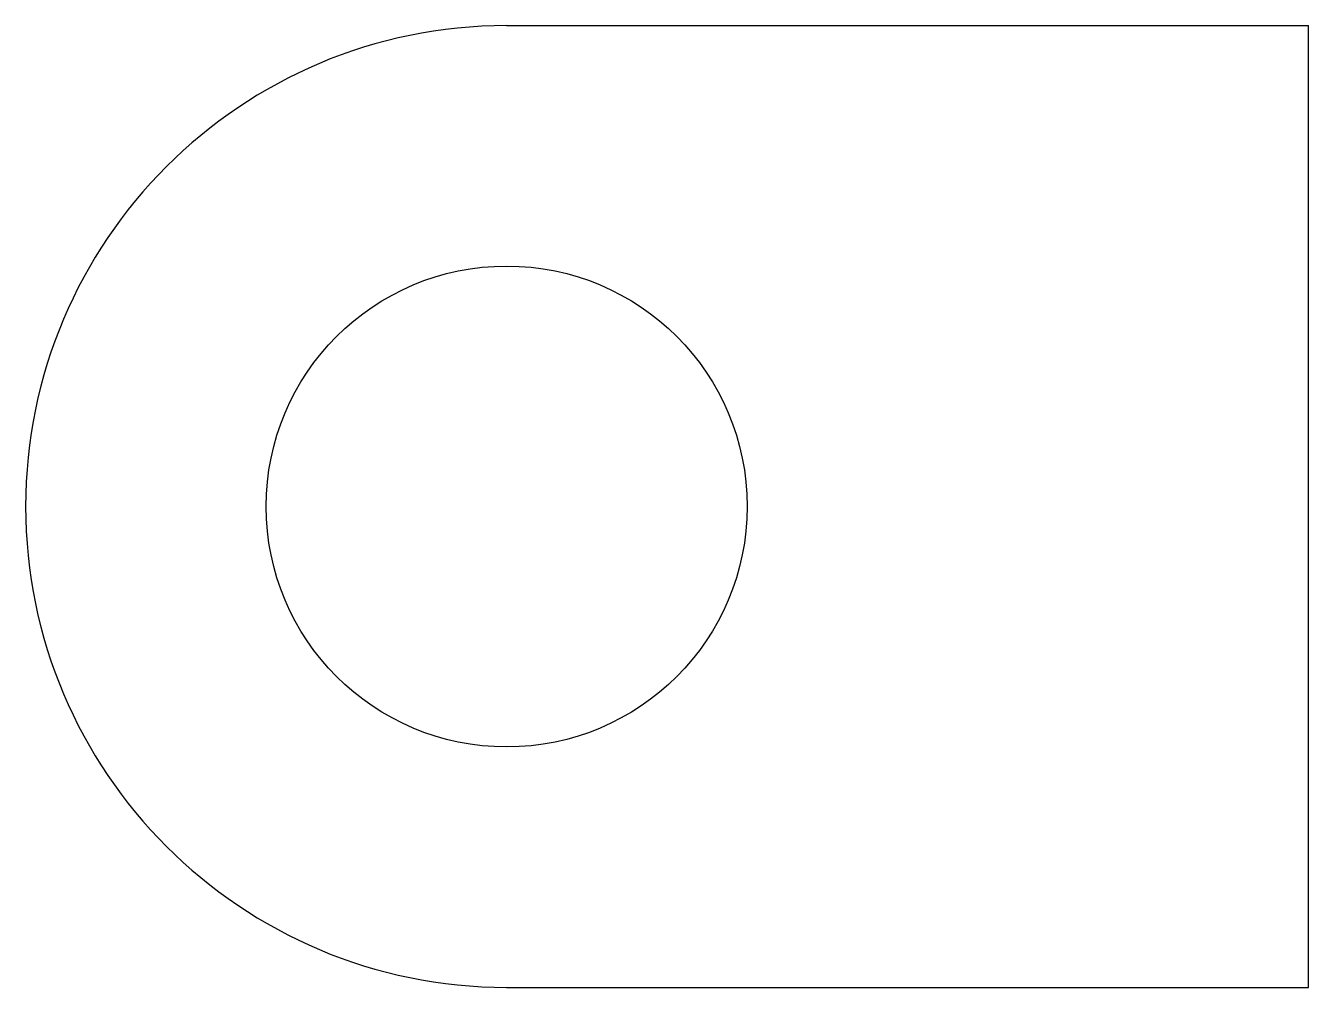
# Model space of a CAD drawing. Header units: inches. Extents: x 2 to 4, y 2 to 3.5.
import ezdxf

# ---------------------------------------------------------------- set-up
doc = ezdxf.new("R2010")
doc.units = ezdxf.units.IN
doc.header["$MEASUREMENT"] = 0
doc.layers.get('0').update_dxf_attribs({"linetype": 'CONTINUOUS'})

msp = doc.modelspace()

# ---------------------------------------------------------------- linework, layer by layer
for p, q in [((2.75, 3.5, 0.0625), (4, 3.5, 0.0625)), ((4, 2, 0.0625), (4, 3.5, 0.0625)), ((2.75, 2, 0.0625), (4, 2, 0.0625))]:
    msp.add_line(p, q)
msp.add_circle((2.75, 2.75), 0.375)
for start, end in [(90, 180), (180, 270)]:
    msp.add_arc((2.75, 2.75, 0.0625), 0.75, start, end)

doc.saveas('drawing.dxf')
